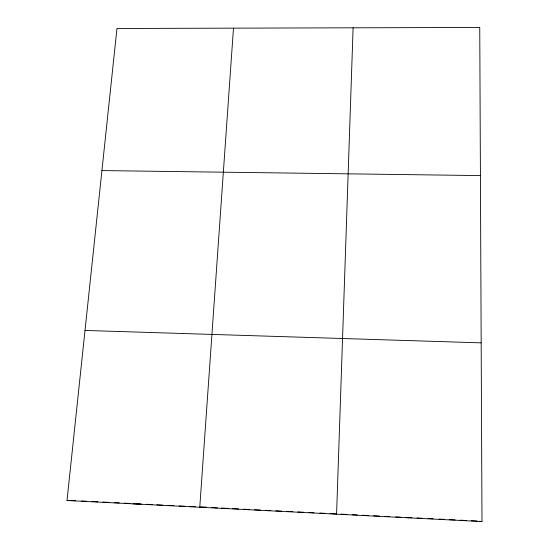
<?xml version="1.0" encoding="UTF-8"?>
<svg xmlns="http://www.w3.org/2000/svg" width="549" height="549" viewBox="0 0 549 549"><rect width="100%" height="100%" fill="white"/><g stroke="black" fill="none" stroke-linecap="round" stroke-linejoin="round"><path stroke-width="0.82" d="M336.578 514.173L353.11 27.814M233.483 28.157L199.767 507.235L206.451 507.214M67.019 500.503L116.958 28.486L479.751 27.45L481.981 521.55L67.019 500.503L75.652 500.681M267.651 510.68L270.719 510.563L265.641 510.309M132.892 503.845L139.727 503.927M101.922 170.588L480.416 175.584M85.013 330.436L481.171 342.857M81.629 500.983L86.756 501.244M91.882 501.505L97.866 501.807M102.992 502.067L108.97 502.369M114.096 502.63L119.222 502.891M124.349 503.145L130.333 503.454M135.459 503.708L141.436 504.016M146.569 504.277L152.56 504.579M156.836 504.792L162.827 505.101M167.96 505.361L173.944 505.663M179.077 505.924L185.068 506.226M189.343 506.439L195.334 506.748M200.467 507.008L206.438 507.31M211.509 507.564L217.431 507.866M221.659 508.079L228.425 508.422M232.652 508.635L238.575 508.937M243.653 509.198L249.569 509.493M254.647 509.753L260.569 510.055M275.804 510.824L281.733 511.126M286.818 511.38L292.754 511.682M297.839 511.942L303.769 512.244M308.854 512.498L313.939 512.759M319.875 513.061L324.96 513.315M330.045 513.576L335.974 513.871M341.087 514.132L347.064 514.434M352.19 514.694L357.317 514.955M362.436 515.216L368.42 515.518M373.54 515.779L379.517 516.081M384.643 516.341L389.769 516.602M395.747 516.904L400.873 517.165M405.992 517.426L411.935 517.721M417.014 517.981L422.099 518.242M428.021 518.537L433.106 518.798M439.028 519.1L444.114 519.354M449.192 519.615L455.114 519.91M460.199 520.171L466.122 520.473M471.207 520.726L477.129 521.028M479.613 521.221L481.981 521.55M407.701 517.508L408.703 517.831"/></g></svg>
